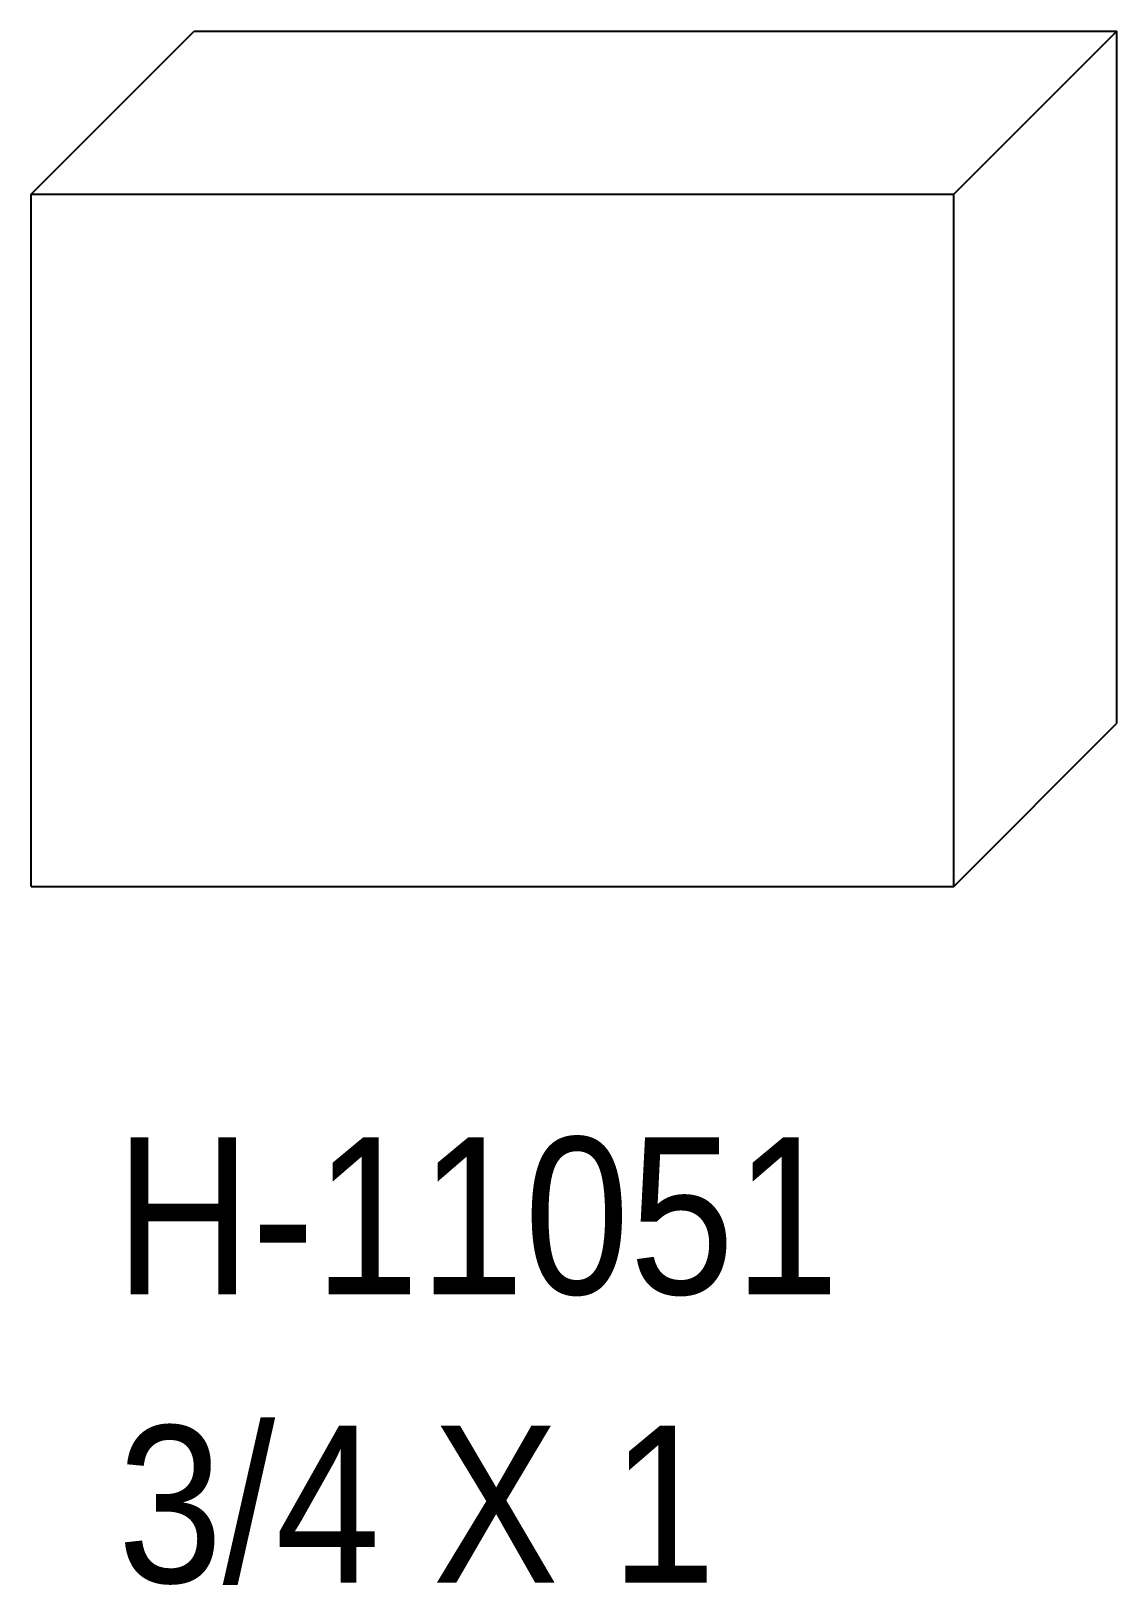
# Model space of a CAD drawing. Extents: x 70.46 to 71.64, y 149.65 to 151.33.
import ezdxf

# ---------------------------------------------------------------- set-up
doc = ezdxf.new("R2010")
doc.units = 0
doc.header["$LTSCALE"] = 5
doc.layers.add('PROFILE', color=7, linetype='CONTINUOUS')
doc.styles.add('TXT', font='TXT', dxfattribs={"height": 3.5})

msp = doc.modelspace()

# ---------------------------------------------------------------- linework, layer by layer
at = {"layer": 'PROFILE', "color": 1, "linetype": 'CONTINUOUS'}
for p, q in [((70.4592, 151.1575), (70.6359, 151.3343)), ((70.6359, 151.3343), (71.6357, 151.3343)), ((71.459, 151.1575), (71.6357, 151.3343)), ((71.6357, 150.5845), (71.6357, 151.3343)), ((70.4592, 150.4077), (70.4592, 151.1575)), ((70.4592, 151.1575), (71.459, 151.1575)), ((71.459, 150.4077), (71.459, 151.1575)), ((71.459, 150.4077), (71.6357, 150.5845)), ((70.4592, 150.4077), (71.459, 150.4077))]:
    msp.add_line(p, q, dxfattribs=at)

# ---------------------------------------------------------------- texts
at = {"layer": 'PROFILE', "color": 1, "linetype": 'CONTINUOUS', "style": 'TXT', "width": 0.9}
for s, p in [('H-11051', (70.5503, 149.9659)), ('3/4 X 1', (70.5531, 149.6534))]:
    msp.add_text(s, height=0.16996, dxfattribs=at).set_placement(p)

doc.saveas('drawing.dxf')
